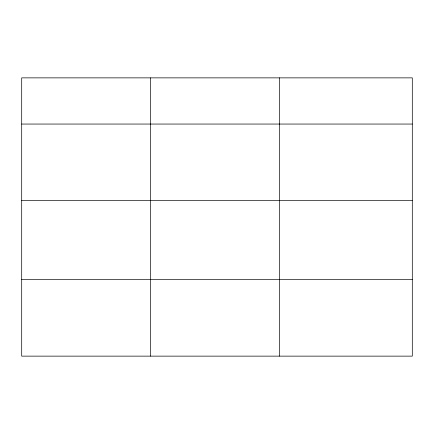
<?xml version="1.0" encoding="UTF-8"?>
<svg xmlns="http://www.w3.org/2000/svg" width="434" height="434" viewBox="0 0 434 434"><rect width="100%" height="100%" fill="white"/><g stroke="black" fill="none" stroke-linecap="round" stroke-linejoin="round"><path stroke-width="0.65" d="M412.3 200.638L412.3 77.865L21.7 77.865L21.7 356.135L412.3 356.135L412.3 200.638L21.7 200.638M21.7 124.053L412.3 124.053M21.7 279.55L412.3 279.55M279.496 77.865L279.496 356.135M150.598 77.865L150.598 356.135"/></g></svg>
